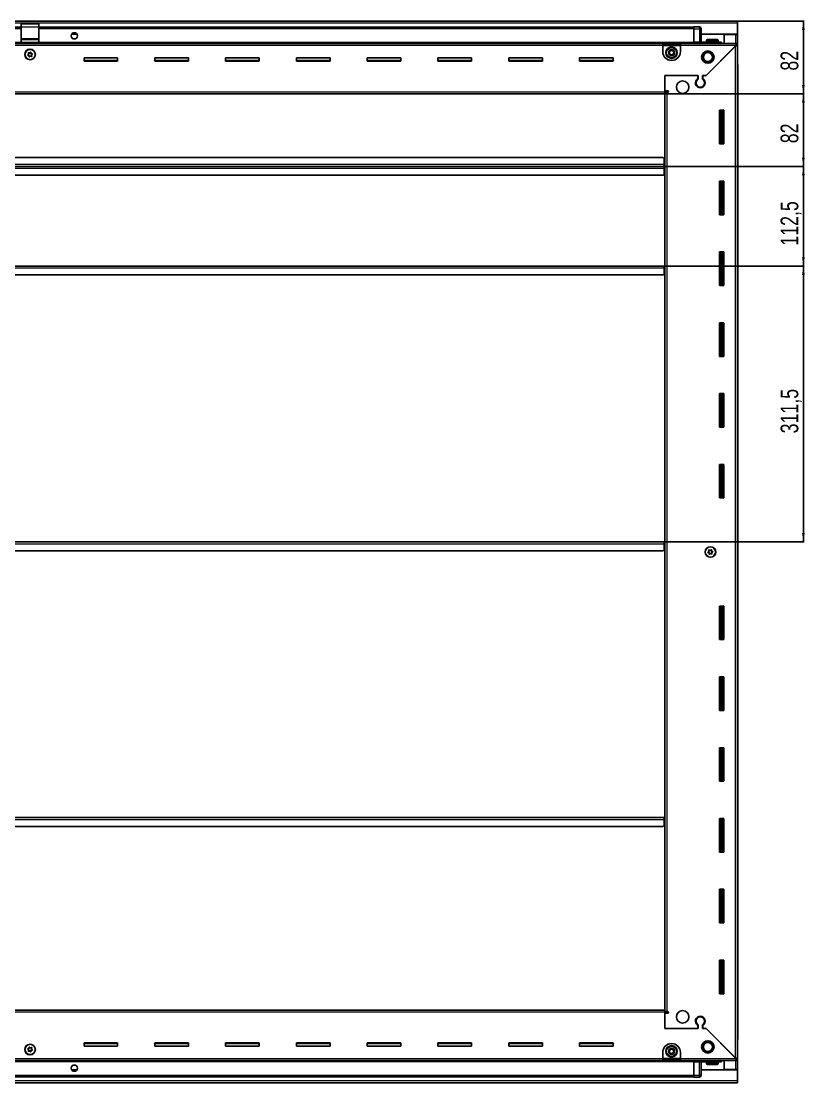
# Model space of a CAD drawing. Header units: millimetres. Extents: x 1132 to 6686, y -999 to 2272.
# Drawn here: x 5800 to 6686, y 848 to 2047 of the extents above; entities that cross this region are included whole.
import ezdxf

# ---------------------------------------------------------------- set-up
doc = ezdxf.new("R2010")
doc.units = ezdxf.units.MM
doc.layers.add('FORMAT', color=7, linetype='Continuous')
doc.styles.add('SLDTEXTSTYLE0', font='TXT', dxfattribs={"width": 0.75})
doc.dimstyles.new('SLDDIMSTYLE0', dxfattribs={"dimtxt": 20, "dimasz": 10, "dimexe": 0, "dimexo": 0.0625, "dimgap": 5, "dimtad": 2, "dimdec": 1, "dimrnd": 1e-09, "dimzin": 12, "dimdsep": 46, "dimtxsty": 'SLDTEXTSTYLE0', "dimsah": 1, "dimcen": 0.09, "dimadec": 0, "dimazin": 3, "dimtfac": 1, "dimtofl": 0, "dimtmove": 0, "dimatfit": 3, "dimfxl": 0, "dimfrac": 2, "dimtolj": 1, "dimtzin": 12, "dimarcsym": 0})

# ---------------------------------------------------------------- blocks, each defined once
blk = doc.blocks.new('_D_7')
at = {"layer": 'FORMAT'}
for p, q in [((6609.5, 2046.6), (6685, 2046.6)), ((6684, 2046.6), (6684, 1964.6)), ((6527.5, 1964.6), (6685, 1964.6))]:
    blk.add_line(p, q, dxfattribs=at)
for points in [[(6684, 2046.6), (6682.4, 2036.6), (6685.5, 2036.6)], [(6684, 1964.6), (6685.5, 1974.6), (6682.4, 1974.6)]]:
    blk.add_solid(points, dxfattribs=at)
at = {"layer": 'FORMAT', "insert": (6658.2, 1990.8), "char_height": 20, "attachment_point": 1, "rotation": 90, "style": 'SLDTEXTSTYLE0'}
blk.add_mtext('82', dxfattribs=at)
blk = doc.blocks.new('_D_8')
at = {"layer": 'FORMAT'}
for p, q in [((6527.5, 1964.6), (6685, 1964.6)), ((6684, 1882.6), (6684, 1964.6)), ((6526.5, 1882.6), (6685, 1882.6))]:
    blk.add_line(p, q, dxfattribs=at)
for points in [[(6684, 1964.6), (6682.4, 1954.6), (6685.5, 1954.6)], [(6684, 1882.6), (6685.5, 1892.6), (6682.4, 1892.6)]]:
    blk.add_solid(points, dxfattribs=at)
at = {"layer": 'FORMAT', "insert": (6658.2, 1908.8), "char_height": 20, "attachment_point": 1, "rotation": 90, "style": 'SLDTEXTSTYLE0'}
blk.add_mtext('82', dxfattribs=at)
blk = doc.blocks.new('_D_9')
at = {"layer": 'FORMAT'}
for p, q in [((6526.5, 1882.6), (6685, 1882.6)), ((6684, 1882.6), (6684, 1770.1)), ((6526.5, 1770.1), (6685, 1770.1))]:
    blk.add_line(p, q, dxfattribs=at)
for points in [[(6684, 1882.6), (6682.4, 1872.6), (6685.5, 1872.6)], [(6684, 1770.1), (6685.5, 1780.1), (6682.4, 1780.1)]]:
    blk.add_solid(points, dxfattribs=at)
at = {"layer": 'FORMAT', "insert": (6658.2, 1793.1), "char_height": 20, "attachment_point": 1, "rotation": 90, "style": 'SLDTEXTSTYLE0'}
blk.add_mtext('112,5', dxfattribs=at)
blk = doc.blocks.new('_D_10')
at = {"layer": 'FORMAT'}
for p, q in [((6526.5, 1770.1), (6685, 1770.1)), ((6684, 1770.1), (6684, 1458.6)), ((6526.5, 1458.6), (6685, 1458.6))]:
    blk.add_line(p, q, dxfattribs=at)
for points in [[(6684, 1770.1), (6682.4, 1760.1), (6685.5, 1760.1)], [(6684, 1458.6), (6685.5, 1468.6), (6682.4, 1468.6)]]:
    blk.add_solid(points, dxfattribs=at)
at = {"layer": 'FORMAT', "insert": (6658.2, 1581.1), "char_height": 20, "attachment_point": 1, "rotation": 90, "style": 'SLDTEXTSTYLE0'}
blk.add_mtext('311,5', dxfattribs=at)

msp = doc.modelspace()

# ---------------------------------------------------------------- linework, layer by layer
at = {"color": 7, "linetype": 'Continuous', "lineweight": 25}
for p, q in [((5010.48, 2046.6), (6609.48, 2046.6)), ((5799.98, 2039.95), (5059.98, 2039.95)), ((5799.98, 2043.6), (5819.98, 2043.6)), ((5799.98, 2040.34), (5799.98, 2043.6)), ((5799.98, 2027.19), (5799.98, 2040.34)), ((5819.98, 2040.34), (5819.98, 2043.6)), ((5819.98, 2027.19), (5819.98, 2040.34)), ((6559.98, 2039.95), (5819.98, 2039.95)), ((6559.98, 2040.1), (6559.98, 2040.1)), ((6566.48, 2040.1), (6559.98, 2040.1)), ((6566.48, 2040.1), (6559.98, 2040.1)), ((6559.98, 2040.1), (6559.98, 2038.1)), ((6609.48, 2046.6), (6609.48, 2044.5)), ((6609.48, 2044.5), (6609.48, 2032.1)), ((5799.98, 2026.1), (5799.98, 2027.19)), ((5819.98, 2026.1), (5819.98, 2027.19)), ((5862.86, 2032.1), (5857.11, 2032.1)), ((6559.98, 2023.1), (6559.98, 2038.1)), ((6568.48, 2038.1), (6568.48, 2038.1)), ((6568.48, 2023.1), (6568.48, 2038.1)), ((6609.48, 2032.1), (6568.48, 2032.1)), ((6594.48, 2021.35), (6594.48, 2031.6)), ((6594.48, 2031.6), (6607.38, 2031.6)), ((6607.38, 2031.6), (6609.48, 2031.6)), ((6607.98, 2031.6), (6607.98, 2032.1)), ((6609.48, 2031.6), (6609.48, 2032.1)), ((6609.48, 2031.6), (6609.48, 2021.35)), ((5059.98, 2021.95), (6559.98, 2021.95)), ((5094.98, 2021.35), (6524.98, 2021.35)), ((5799.98, 2026.1), (5819.98, 2026.1)), ((5799.98, 2022.6), (5799.98, 2026.1)), ((5799.98, 2022.6), (5819.98, 2022.6)), ((5803.98, 2022.6), (5803.98, 2021.95)), ((5806.48, 2021.95), (5806.48, 2022.6)), ((5813.48, 2021.95), (5813.48, 2022.6)), ((5815.98, 2021.95), (5815.98, 2022.6)), ((5819.98, 2022.6), (5819.98, 2026.1)), ((6524.98, 2019.25), (6524.98, 2021.35)), ((6524.98, 2021.35), (6544.98, 2021.35)), ((6524.98, 2019.85), (6544.98, 2019.85)), ((6524.98, 2012.35), (6524.98, 2019.25)), ((6544.98, 2021.35), (6608.48, 2021.35)), ((6544.98, 2021.35), (6544.98, 2019.25)), ((6544.98, 2019.25), (6544.98, 2012.35)), ((6559.98, 2023.1), (6559.98, 2022.6)), ((6588.98, 2023.1), (6559.98, 2023.1)), ((6607.38, 2018.75), (6573.28, 1984.65)), ((6573.98, 1985.35), (6607.88, 2019.25)), ((6574.48, 2025), (6574.48, 2023.1)), ((6575.28, 2025.8), (6586.68, 2025.8)), ((6587.48, 2023.1), (6587.48, 2025)), ((6607.98, 2019.35), (6609.48, 2019.35)), ((6608.48, 2019.85), (6608.48, 2021.35)), ((6608.48, 2021.35), (6609.48, 2021.35)), ((6608.48, 2019.85), (6609.48, 2019.85)), ((6609.48, 2019.85), (6609.48, 2021.35)), ((6609.48, 2019.85), (6609.48, 2019.35)), ((6609.48, 2019.35), (6609.48, 874.85)), ((5908.98, 2005.1), (5870.98, 2005.1)), ((5870.98, 2005.1), (5870.98, 2001.6)), ((5908.98, 2002.35), (5870.98, 2002.35)), ((5908.98, 2001.6), (5908.98, 2005.1)), ((5988.98, 2005.1), (5950.98, 2005.1)), ((5950.98, 2005.1), (5950.98, 2001.6)), ((5988.98, 2002.35), (5950.98, 2002.35)), ((5988.98, 2001.6), (5988.98, 2005.1)), ((6068.98, 2005.1), (6030.98, 2005.1)), ((6030.98, 2005.1), (6030.98, 2001.6)), ((6068.98, 2002.35), (6030.98, 2002.35)), ((6068.98, 2001.6), (6068.98, 2005.1)), ((6148.98, 2005.1), (6110.98, 2005.1)), ((6110.98, 2005.1), (6110.98, 2001.6)), ((6148.98, 2002.35), (6110.98, 2002.35)), ((6148.98, 2001.6), (6148.98, 2005.1)), ((6228.98, 2005.1), (6190.98, 2005.1)), ((6190.98, 2005.1), (6190.98, 2001.6)), ((6228.98, 2002.35), (6190.98, 2002.35)), ((6228.98, 2001.6), (6228.98, 2005.1)), ((6308.98, 2005.1), (6270.98, 2005.1)), ((6270.98, 2005.1), (6270.98, 2001.6)), ((6308.98, 2002.35), (6270.98, 2002.35)), ((6308.98, 2001.6), (6308.98, 2005.1)), ((6388.98, 2005.1), (6350.98, 2005.1)), ((6350.98, 2005.1), (6350.98, 2001.6)), ((6388.98, 2002.35), (6350.98, 2002.35)), ((6388.98, 2001.6), (6388.98, 2005.1)), ((6468.98, 2005.1), (6430.98, 2005.1)), ((6430.98, 2005.1), (6430.98, 2001.6)), ((6468.98, 2002.35), (6430.98, 2002.35)), ((6468.98, 2001.6), (6468.98, 2005.1)), ((5870.98, 2001.6), (5908.98, 2001.6)), ((5950.98, 2001.6), (5988.98, 2001.6)), ((6030.98, 2001.6), (6068.98, 2001.6)), ((6110.98, 2001.6), (6148.98, 2001.6)), ((6190.98, 2001.6), (6228.98, 2001.6)), ((6270.98, 2001.6), (6308.98, 2001.6)), ((6350.98, 2001.6), (6388.98, 2001.6)), ((6430.98, 2001.6), (6468.98, 2001.6)), ((6609.49, 1997.93), (6609.49, 1997.93)), ((6609.98, 1990.1), (6609.98, 1996.6)), ((6609.99, 1996.6), (6609.99, 1990.1)), ((6527.48, 1985.35), (6565.18, 1985.35)), ((6527.48, 1966.7), (6527.48, 1985.35)), ((6527.48, 1985.35), (6527.48, 1968.1)), ((6564.48, 1985.35), (6527.48, 1985.35)), ((6564.48, 1985.35), (6564.48, 1981.46)), ((6565.18, 1985.35), (6565.18, 1981.07)), ((6569.78, 1985.35), (6573.98, 1985.35)), ((6569.78, 1981.07), (6569.78, 1985.35)), ((6572.58, 1985.35), (6570.48, 1985.35)), ((6570.48, 1981.46), (6570.48, 1985.35)), ((6573.28, 1984.65), (6572.58, 1985.35)), ((6609.48, 1990.1), (6609.98, 1990.1)), ((6609.83, 904.1), (6609.83, 1990.1)), ((6609.99, 1990.1), (6609.98, 1990.1)), ((6609.98, 1990.1), (6609.98, 1990.1)), ((6527.48, 1968.1), (6530.33, 1968.1)), ((6529.48, 1967.1), (6527.48, 1967.1)), ((6527.48, 1966.7), (6527.48, 1964.6)), ((6529.48, 1966.1), (6529.48, 1967.1)), ((6569.48, 1972.49), (6569.48, 1971.73)), ((6527.48, 1964.6), (5092.48, 1964.6)), ((6527.48, 1966.1), (6529.58, 1966.1)), ((6527.48, 1964.6), (6527.48, 929.6)), ((6530.33, 1966.1), (6529.58, 1966.1)), ((6588.98, 1946.1), (6588.98, 1908.1)), ((6593.98, 1946.1), (6588.98, 1946.1)), ((6590.01, 1946.1), (6590.01, 1908.1)), ((6590.04, 1946.1), (6590.04, 1908.1)), ((6591.83, 1946.1), (6591.83, 1908.1)), ((6593.98, 1908.1), (6593.98, 1946.1)), ((6588.98, 1908.1), (6593.98, 1908.1)), ((6526.48, 1882.6), (5093.48, 1882.6)), ((6525.48, 1892.6), (5094.48, 1892.6)), ((6526.48, 1891.6), (6525.48, 1892.6)), ((6526.48, 1884.7), (6526.48, 1891.6)), ((6526.73, 1885.45), (6526.48, 1885.45)), ((6526.48, 1884.7), (6526.48, 1882.6)), ((6526.48, 1882.6), (6526.48, 1880.5)), ((6526.73, 1882.6), (6526.73, 1885.45)), ((6526.73, 1879.75), (6526.73, 1882.6)), ((6527.48, 1882.6), (6526.73, 1882.6)), ((5094.48, 1872.6), (6525.48, 1872.6)), ((6525.48, 1872.6), (6526.48, 1873.6)), ((6526.48, 1873.6), (6526.48, 1880.5)), ((6526.48, 1879.75), (6526.73, 1879.75)), ((6588.98, 1866.1), (6588.98, 1828.1)), ((6593.98, 1866.1), (6588.98, 1866.1)), ((6590.01, 1866.1), (6590.01, 1828.1)), ((6590.04, 1866.1), (6590.04, 1828.1)), ((6591.83, 1866.1), (6591.83, 1828.1)), ((6593.98, 1828.1), (6593.98, 1866.1)), ((6588.98, 1828.1), (6593.98, 1828.1)), ((6588.98, 1786.1), (6588.98, 1748.1)), ((6593.98, 1786.1), (6588.98, 1786.1)), ((6590.01, 1786.1), (6590.01, 1748.1)), ((6590.04, 1786.1), (6590.04, 1748.1)), ((6591.83, 1786.1), (6591.83, 1748.1)), ((6593.98, 1748.1), (6593.98, 1786.1)), ((5093.48, 1770.1), (6526.48, 1770.1)), ((6526.48, 1770.1), (6526.48, 1768)), ((6526.48, 1761.1), (6526.48, 1768)), ((6526.48, 1767.25), (6526.73, 1767.25)), ((6526.73, 1767.25), (6526.73, 1770.1)), ((6526.73, 1770.1), (6527.48, 1770.1)), ((5094.48, 1760.1), (6525.48, 1760.1)), ((6525.48, 1760.1), (6526.48, 1761.1)), ((6588.98, 1748.1), (6593.98, 1748.1)), ((6588.98, 1706.1), (6588.98, 1668.1)), ((6593.98, 1706.1), (6588.98, 1706.1)), ((6590.01, 1706.1), (6590.01, 1668.1)), ((6590.04, 1706.1), (6590.04, 1668.1)), ((6591.83, 1706.1), (6591.83, 1668.1)), ((6593.98, 1668.1), (6593.98, 1706.1)), ((6588.98, 1668.1), (6593.98, 1668.1)), ((6588.98, 1626.1), (6588.98, 1588.1)), ((6593.98, 1626.1), (6588.98, 1626.1)), ((6590.01, 1626.1), (6590.01, 1588.1)), ((6590.04, 1626.1), (6590.04, 1588.1)), ((6591.83, 1626.1), (6591.83, 1588.1)), ((6593.98, 1588.1), (6593.98, 1626.1)), ((6588.98, 1588.1), (6593.98, 1588.1)), ((6588.98, 1546.1), (6588.98, 1508.1)), ((6593.98, 1546.1), (6588.98, 1546.1)), ((6590.01, 1546.1), (6590.01, 1508.1)), ((6590.04, 1546.1), (6590.04, 1508.1)), ((6591.83, 1546.1), (6591.83, 1508.1)), ((6593.98, 1508.1), (6593.98, 1546.1)), ((6588.98, 1508.1), (6593.98, 1508.1)), ((5093.48, 1458.6), (6526.48, 1458.6)), ((6526.48, 1458.6), (6526.48, 1456.5)), ((6526.48, 1449.6), (6526.48, 1456.5)), ((6526.48, 1455.75), (6526.73, 1455.75)), ((6526.73, 1455.75), (6526.73, 1458.6)), ((6526.73, 1458.6), (6527.48, 1458.6)), ((5094.48, 1448.6), (6525.48, 1448.6)), ((6525.48, 1448.6), (6526.48, 1449.6)), ((6588.98, 1386.1), (6588.98, 1348.1)), ((6593.98, 1386.1), (6588.98, 1386.1)), ((6590.01, 1386.1), (6590.01, 1348.1)), ((6590.04, 1386.1), (6590.04, 1348.1)), ((6591.83, 1386.1), (6591.83, 1348.1)), ((6593.98, 1348.1), (6593.98, 1386.1)), ((6588.98, 1348.1), (6593.98, 1348.1)), ((6588.98, 1306.1), (6588.98, 1268.1)), ((6593.98, 1306.1), (6588.98, 1306.1)), ((6590.01, 1306.1), (6590.01, 1268.1)), ((6590.04, 1306.1), (6590.04, 1268.1)), ((6591.83, 1306.1), (6591.83, 1268.1)), ((6593.98, 1268.1), (6593.98, 1306.1)), ((6588.98, 1268.1), (6593.98, 1268.1)), ((6588.98, 1226.1), (6588.98, 1188.1)), ((6593.98, 1226.1), (6588.98, 1226.1)), ((6590.01, 1226.1), (6590.01, 1188.1)), ((6590.04, 1226.1), (6590.04, 1188.1)), ((6591.83, 1226.1), (6591.83, 1188.1)), ((6593.98, 1188.1), (6593.98, 1226.1)), ((6588.98, 1188.1), (6593.98, 1188.1)), ((5093.48, 1147.1), (6526.48, 1147.1)), ((6526.48, 1147.1), (6526.48, 1145)), ((6526.48, 1138.1), (6526.48, 1145)), ((6526.48, 1144.25), (6526.73, 1144.25)), ((6526.73, 1144.25), (6526.73, 1147.1)), ((6526.73, 1147.1), (6527.48, 1147.1)), ((6588.98, 1146.1), (6588.98, 1108.1)), ((6593.98, 1146.1), (6588.98, 1146.1)), ((6590.01, 1146.1), (6590.01, 1108.1)), ((6590.04, 1146.1), (6590.04, 1108.1)), ((6591.83, 1146.1), (6591.83, 1108.1)), ((6593.98, 1108.1), (6593.98, 1146.1)), ((5094.48, 1137.1), (6525.48, 1137.1)), ((6525.48, 1137.1), (6526.48, 1138.1)), ((6588.98, 1108.1), (6593.98, 1108.1)), ((6588.98, 1066.1), (6588.98, 1028.1)), ((6593.98, 1066.1), (6588.98, 1066.1)), ((6590.01, 1066.1), (6590.01, 1028.1)), ((6590.04, 1066.1), (6590.04, 1028.1)), ((6591.83, 1066.1), (6591.83, 1028.1)), ((6593.98, 1028.1), (6593.98, 1066.1)), ((6588.98, 1028.1), (6593.98, 1028.1)), ((6588.98, 986.1), (6588.98, 948.1)), ((6593.98, 986.1), (6588.98, 986.1)), ((6590.01, 986.1), (6590.01, 948.1)), ((6590.04, 986.1), (6590.04, 948.1)), ((6591.83, 986.1), (6591.83, 948.1)), ((6593.98, 948.1), (6593.98, 986.1)), ((6588.98, 948.1), (6593.98, 948.1)), ((5092.48, 929.6), (6527.48, 929.6)), ((6527.48, 929.6), (6527.48, 927.5)), ((6529.58, 928.1), (6527.48, 928.1)), ((6527.48, 927.5), (6527.48, 908.85)), ((6527.48, 927.1), (6529.48, 927.1)), ((6527.48, 926.1), (6527.48, 908.85)), ((6530.33, 926.1), (6527.48, 926.1)), ((6529.48, 927.1), (6529.48, 928.1)), ((6529.58, 928.1), (6530.33, 928.1)), ((6564.48, 912.74), (6564.48, 908.85)), ((6565.18, 913.14), (6565.18, 908.85)), ((6569.48, 922.48), (6569.48, 921.72)), ((6569.78, 908.85), (6569.78, 913.14)), ((6570.48, 908.85), (6570.48, 912.74)), ((6565.18, 908.85), (6527.48, 908.85)), ((6527.48, 908.85), (6564.48, 908.85)), ((6573.98, 908.85), (6569.78, 908.85)), ((6570.48, 908.85), (6572.58, 908.85)), ((6572.58, 908.85), (6573.28, 909.55)), ((6573.28, 909.55), (6607.38, 875.45)), ((6607.88, 874.95), (6573.98, 908.85)), ((6609.48, 904.1), (6609.98, 904.1)), ((6609.99, 904.1), (6609.98, 904.1)), ((6609.98, 904.1), (6609.98, 897.6)), ((6609.99, 897.6), (6609.99, 904.1)), ((5908.98, 892.6), (5870.98, 892.6)), ((5870.98, 892.6), (5870.98, 889.1)), ((5870.98, 891.85), (5908.98, 891.85)), ((5870.98, 889.1), (5908.98, 889.1)), ((5908.98, 889.1), (5908.98, 892.6)), ((5988.98, 892.6), (5950.98, 892.6)), ((5950.98, 892.6), (5950.98, 889.1)), ((5950.98, 891.85), (5988.98, 891.85)), ((5950.98, 889.1), (5988.98, 889.1)), ((5988.98, 889.1), (5988.98, 892.6)), ((6068.98, 892.6), (6030.98, 892.6)), ((6030.98, 892.6), (6030.98, 889.1)), ((6030.98, 891.85), (6068.98, 891.85)), ((6030.98, 889.1), (6068.98, 889.1)), ((6068.98, 889.1), (6068.98, 892.6)), ((6148.98, 892.6), (6110.98, 892.6)), ((6110.98, 892.6), (6110.98, 889.1)), ((6110.98, 891.85), (6148.98, 891.85)), ((6110.98, 889.1), (6148.98, 889.1)), ((6148.98, 889.1), (6148.98, 892.6)), ((6228.98, 892.6), (6190.98, 892.6)), ((6190.98, 892.6), (6190.98, 889.1)), ((6190.98, 891.85), (6228.98, 891.85)), ((6190.98, 889.1), (6228.98, 889.1)), ((6228.98, 889.1), (6228.98, 892.6)), ((6308.98, 892.6), (6270.98, 892.6)), ((6270.98, 892.6), (6270.98, 889.1)), ((6270.98, 891.85), (6308.98, 891.85)), ((6270.98, 889.1), (6308.98, 889.1)), ((6308.98, 889.1), (6308.98, 892.6)), ((6388.98, 892.6), (6350.98, 892.6)), ((6350.98, 892.6), (6350.98, 889.1)), ((6350.98, 891.85), (6388.98, 891.85)), ((6350.98, 889.1), (6388.98, 889.1)), ((6388.98, 889.1), (6388.98, 892.6)), ((6468.98, 892.6), (6430.98, 892.6)), ((6430.98, 892.6), (6430.98, 889.1)), ((6430.98, 891.85), (6468.98, 891.85)), ((6430.98, 889.1), (6468.98, 889.1)), ((6468.98, 889.1), (6468.98, 892.6)), ((6524.98, 874.95), (6524.98, 881.85)), ((6544.98, 881.85), (6544.98, 874.95)), ((6559.98, 872.25), (5059.98, 872.25)), ((6524.98, 872.85), (5094.98, 872.85)), ((6524.98, 872.85), (6524.98, 874.95)), ((6544.98, 874.35), (6524.98, 874.35)), ((6544.98, 872.85), (6524.98, 872.85)), ((6544.98, 874.95), (6544.98, 872.85)), ((6608.48, 872.85), (6544.98, 872.85)), ((6559.98, 871.1), (6559.98, 871.6)), ((6588.98, 871.1), (6559.98, 871.1)), ((6559.98, 871.1), (6559.98, 856.1)), ((6568.48, 871.1), (6568.48, 856.1)), ((6574.48, 871.1), (6574.48, 869.2)), ((6582.28, 868.4), (6575.28, 868.4)), ((6586.68, 868.4), (6582.28, 868.4)), ((6587.48, 869.2), (6587.48, 871.1)), ((6594.48, 862.6), (6594.48, 872.85)), ((6607.98, 874.85), (6609.48, 874.85)), ((6608.48, 874.35), (6608.48, 872.85)), ((6609.48, 874.35), (6608.48, 874.35)), ((6609.48, 872.85), (6608.48, 872.85)), ((6609.48, 874.85), (6609.48, 874.35)), ((6609.48, 874.35), (6609.48, 872.85)), ((6609.48, 872.85), (6609.48, 862.6)), ((5059.98, 854.25), (6559.98, 854.25)), ((5857.11, 862.1), (5862.86, 862.1)), ((6559.98, 854.1), (6559.98, 856.1)), ((6566.48, 854.1), (6559.98, 854.1)), ((6559.98, 854.1), (6559.98, 854.1)), ((6559.98, 854.1), (6559.99, 854.1)), ((6566.48, 854.1), (6559.98, 854.1)), ((6567.81, 854.6), (6567.81, 854.6)), ((6568.48, 862.1), (6609.48, 862.1)), ((6607.38, 862.6), (6594.48, 862.6)), ((6609.48, 862.6), (6607.38, 862.6)), ((6607.98, 862.1), (6607.98, 862.6)), ((6609.48, 862.1), (6609.48, 862.6)), ((6609.48, 862.1), (6609.48, 849.7)), ((6609.48, 847.6), (5010.48, 847.6)), ((6609.48, 849.7), (6609.48, 847.6))]:
    msp.add_line(p, q, dxfattribs=at)
at = {"color": 8, "linetype": 'Continuous', "lineweight": 18}
for p, q in [((6609.48, 2044.5), (5010.48, 2044.5)), ((5799.98, 2040.34), (5819.98, 2040.34)), ((6566.48, 2040.1), (6566.48, 2038.1)), ((5799.98, 2037.95), (5059.98, 2037.95)), ((5799.98, 2027.19), (5819.98, 2027.19)), ((6559.98, 2037.95), (5819.98, 2037.95)), ((6559.98, 2038.1), (6566.48, 2038.1)), ((6568.48, 2038.1), (6566.48, 2038.1)), ((6566.48, 2038.1), (6566.48, 2023.1)), ((6607.38, 2032.1), (6607.38, 2031.6)), ((6607.38, 2031.6), (6607.38, 2021.35)), ((5799.98, 2022.6), (5059.98, 2022.6)), ((6559.98, 2021.37), (5059.98, 2021.37)), ((6524.98, 2019.25), (5094.98, 2019.25)), ((5805.98, 2021.95), (5805.98, 2022.6)), ((5813.98, 2021.95), (5813.98, 2022.6)), ((6559.98, 2022.6), (5819.98, 2022.6)), ((6524.98, 2019.25), (6544.98, 2019.25)), ((6607.88, 2019.25), (6544.98, 2019.25)), ((6574.48, 2025), (6587.48, 2025)), ((6607.38, 875.45), (6607.38, 2018.75)), ((6609.48, 1996.6), (6609.98, 1996.6)), ((5092.48, 1966.7), (6527.48, 1966.7)), ((6529.58, 1966.1), (6529.58, 928.1)), ((6591.25, 1908.1), (6591.25, 1946.1)), ((6592.48, 1908.1), (6592.48, 1946.1)), ((6526.48, 1884.7), (5093.48, 1884.7)), ((5093.48, 1880.5), (6526.48, 1880.5)), ((6591.25, 1828.1), (6591.25, 1866.1)), ((6592.48, 1828.1), (6592.48, 1866.1)), ((6591.25, 1748.1), (6591.25, 1786.1)), ((6592.48, 1748.1), (6592.48, 1786.1)), ((5093.48, 1768), (6526.48, 1768)), ((6591.25, 1668.1), (6591.25, 1706.1)), ((6592.48, 1668.1), (6592.48, 1706.1)), ((6591.25, 1588.1), (6591.25, 1626.1)), ((6592.48, 1588.1), (6592.48, 1626.1)), ((6591.25, 1508.1), (6591.25, 1546.1)), ((6592.48, 1508.1), (6592.48, 1546.1)), ((5093.48, 1456.5), (6526.48, 1456.5)), ((6591.25, 1348.1), (6591.25, 1386.1)), ((6592.48, 1348.1), (6592.48, 1386.1)), ((6591.25, 1268.1), (6591.25, 1306.1)), ((6592.48, 1268.1), (6592.48, 1306.1)), ((6591.25, 1188.1), (6591.25, 1226.1)), ((6592.48, 1188.1), (6592.48, 1226.1)), ((5093.48, 1145), (6526.48, 1145)), ((6591.25, 1108.1), (6591.25, 1146.1)), ((6592.48, 1108.1), (6592.48, 1146.1)), ((6591.25, 1028.1), (6591.25, 1066.1)), ((6592.48, 1028.1), (6592.48, 1066.1)), ((6591.25, 948.1), (6591.25, 986.1)), ((6592.48, 948.1), (6592.48, 986.1)), ((6527.48, 927.5), (5092.48, 927.5)), ((6609.48, 897.6), (6609.98, 897.6)), ((5059.98, 872.84), (6559.98, 872.84)), ((5059.98, 871.6), (6559.98, 871.6)), ((5094.98, 874.95), (6524.98, 874.95)), ((6544.98, 874.95), (6524.98, 874.95)), ((6544.98, 874.95), (6607.88, 874.95)), ((6566.48, 856.1), (6566.48, 871.1)), ((6582.46, 869.2), (6574.48, 869.2)), ((6587.48, 869.2), (6582.46, 869.2)), ((6607.38, 872.85), (6607.38, 862.6)), ((5059.98, 856.25), (6559.98, 856.25)), ((6559.98, 856.1), (6566.48, 856.1)), ((6568.48, 856.1), (6566.48, 856.1)), ((6566.48, 854.1), (6566.48, 856.1)), ((6607.38, 862.6), (6607.38, 862.1)), ((6609.48, 849.7), (5010.48, 849.7))]:
    msp.add_line(p, q, dxfattribs=at)
at = {"color": 7, "linetype": 'Continuous', "lineweight": 25, "flags": 128}
msp.add_lwpolyline([(6568.34, 2038.86), (6568.45, 2038.49), (6568.48, 2038.1)], dxfattribs=at)
at = {"color": 7, "linetype": 'Continuous', "lineweight": 25}
for centre, radius in [((5859.98, 2030.1), 3.5), ((5809.98, 2009.1), 6), ((5809.98, 2008.95), 5.79), ((6534.98, 2011.1), 6.5), ((6534.98, 2011.1), 3.46), ((5809.98, 2008.95), 1.85), ((6575.98, 2006.1), 7), ((6575.98, 2006.1), 6.03), ((6575.98, 2006.1), 5.1), ((6547.48, 1972.1), 7), ((6578.98, 1447.1), 6), ((6578.83, 1447.1), 5.79), ((6578.83, 1447.1), 1.85), ((6547.48, 922.1), 7), ((5809.98, 885.1), 6), ((5809.98, 885.25), 5.79), ((6534.98, 883.1), 6.5), ((6575.98, 888.1), 7), ((6575.98, 888.1), 6.02), ((6575.98, 888.1), 5.1), ((5809.98, 885.25), 1.85), ((6534.98, 883.1), 3.46), ((5859.98, 864.1), 3.5)]:
    msp.add_circle(centre, radius, dxfattribs=at)
at = {"color": 8, "linetype": 'Continuous', "lineweight": 18}
for centre in [(6534.98, 2011.1), (6534.98, 883.1)]:
    msp.add_circle(centre, 5.7, dxfattribs=at)
at = {"color": 7, "linetype": 'Continuous', "lineweight": 25}
for centre, radius, start, end in [((6566.48, 2038.1), 2, 0, 90), ((6568.68, 2023.3), 0.2, 180, 270), ((6575.28, 2025), 0.8, 90, 180), ((6586.68, 2025), 0.8, 0, 90), ((6534.98, 2012.35), 10, 180, 270), ((6534.98, 2011.1), 2.5, 160.11158, 220.11158), ((6534.98, 2011.1), 2.5, 100.11158, 160.11158), ((6534.98, 2011.1), 2.5, 220.11158, 280.11158), ((6534.98, 2011.1), 2.5, 40.11158, 100.11158), ((6534.98, 2012.35), 10, 270, 0), ((6534.98, 2011.1), 2.5, 280.11158, 340.11158), ((6534.98, 2011.1), 2.5, 340.11158, 40.11158), ((6607.98, 1996.6), 2, 0, 41.40962), ((6607.99, 1996.6), 2, 33.78451, 41.40962), ((6607.99, 1996.6), 2, 0, 19.56674), ((6567.48, 1976.85), 5.5, 123.05573, 56.94427), ((6567.48, 1976.85), 4.8, 118.63099, 61.36901), ((6530.33, 1967.1), 1, 270, 90), ((6530.33, 927.1), 1, 270, 90), ((6567.48, 917.35), 5.5, 303.05573, 236.94427), ((6567.48, 917.35), 4.8, 298.63099, 241.36901), ((6534.98, 881.85), 10, 90, 180), ((6534.98, 881.85), 10, 0, 90), ((6607.98, 897.6), 2, 318.59038, 0), ((6534.98, 883.1), 2.5, 147.04236, 207.04236), ((6534.98, 883.1), 2.5, 207.04236, 267.04236), ((6534.98, 883.1), 2.5, 87.04236, 147.04236), ((6534.98, 883.1), 2.5, 267.04236, 327.04236), ((6534.98, 883.1), 2.5, 27.04236, 87.04236), ((6534.98, 883.1), 2.5, 327.04236, 27.04236), ((6568.68, 870.9), 0.2, 90, 180), ((6575.28, 869.2), 0.8, 180, 270), ((6586.68, 869.2), 0.8, 270, 0), ((6566.48, 856.1), 2, 270, 0), ((6566.48, 856.1), 2, 270, 288.58003), ((6566.48, 856.1), 2, 303.94202, 311.40962)]:
    msp.add_arc(centre, radius, start, end, dxfattribs=at)
for points, knots in [([(6559.98, 2023.1), (6559.98, 2023.07), (6559.98, 2022.99), (6559.98, 2022.37), (6559.98, 2021.81), (6559.98, 2021.44), (6559.98, 2021.43)], [0, 0, 0, 0, 0.3302662, 0.6605324, 0.9907986, 1, 1, 1, 1]), ([(6592.2, 2021.35), (6592.08, 2021.55), (6591.69, 2022.2), (6590.54, 2022.91), (6589.5, 2023.04), (6588.98, 2023.1)], [0, 0, 0, 0, 0.1822499, 0.5911249, 1, 1, 1, 1]), ([(6607.38, 2018.75), (6607.64, 2018.8), (6608.13, 2018.89), (6608.77, 2019.02), (6609.24, 2019.15), (6609.46, 2019.27), (6609.48, 2019.33), (6609.48, 2019.35)], [0, 0, 0, 0, 0.2302553, 0.4485219, 0.6667858, 0.8850496, 1, 1, 1, 1]), ([(6608.48, 2021.35), (6608.44, 2021.33), (6608.35, 2021.28), (6608.22, 2020.88), (6608.08, 2020.32), (6607.97, 2019.75), (6607.91, 2019.38), (6607.88, 2019.25)], [0, 0, 0, 0, 0.2302553, 0.4485219, 0.6667858, 0.8850496, 1, 1, 1, 1]), ([(5808.1, 2011.03), (5808.09, 2011.02), (5808.08, 2010.99), (5808.07, 2010.94), (5808.08, 2010.79), (5808.18, 2010.42), (5808.31, 2009.89), (5808.15, 2009.28), (5807.79, 2008.91), (5807.48, 2008.66), (5807.31, 2008.5), (5807.26, 2008.42), (5807.25, 2008.38), (5807.25, 2008.35), (5807.27, 2008.32), (5807.32, 2008.27), (5807.57, 2008.18), (5808.03, 2008.07), (5808.67, 2007.76), (5808.92, 2007.09), (5808.98, 2006.62), (5809.06, 2006.36), (5809.1, 2006.31), (5809.12, 2006.29), (5809.15, 2006.28), (5809.19, 2006.29), (5809.23, 2006.3), (5809.3, 2006.35), (5809.47, 2006.5), (5809.74, 2006.77), (5810.14, 2007.09), (5810.76, 2007.2), (5811.27, 2007.01), (5811.64, 2006.88), (5811.79, 2006.86), (5811.84, 2006.87), (5811.87, 2006.88), (5811.89, 2006.92), (5811.9, 2006.97), (5811.89, 2007.12), (5811.79, 2007.49), (5811.66, 2008.01), (5811.82, 2008.62), (5812.18, 2009), (5812.49, 2009.25), (5812.66, 2009.41), (5812.71, 2009.49), (5812.72, 2009.53), (5812.72, 2009.56), (5812.7, 2009.59), (5812.65, 2009.63), (5812.4, 2009.73), (5811.94, 2009.84), (5811.3, 2010.15), (5811.05, 2010.81), (5810.99, 2011.29), (5810.91, 2011.54), (5810.87, 2011.6), (5810.85, 2011.62), (5810.81, 2011.63), (5810.78, 2011.62), (5810.74, 2011.6), (5810.67, 2011.56), (5810.5, 2011.41), (5810.23, 2011.14), (5809.83, 2010.82), (5809.21, 2010.71), (5808.7, 2010.89), (5808.33, 2011.03), (5808.18, 2011.05), (5808.12, 2011.04), (5808.11, 2011.03), (5808.1, 2011.03)], [0, 0, 0, 0, 0.00200873, 0.00442003, 0.00936469, 0.02552819, 0.06770529, 0.09578618, 0.12464563, 0.1503415, 0.16051935, 0.16339425, 0.16569651, 0.16724481, 0.16887414, 0.1707699, 0.17860577, 0.21199411, 0.24999446, 0.2879948, 0.32138314, 0.32921901, 0.33111477, 0.3327441, 0.3342924, 0.33621663, 0.33853534, 0.3413178, 0.34966197, 0.37535784, 0.40421729, 0.43229818, 0.47447528, 0.49063878, 0.4966691, 0.49844005, 0.5, 0.50200873, 0.50442003, 0.50936469, 0.52552819, 0.56770529, 0.59578618, 0.62464563, 0.6503415, 0.66051935, 0.66339425, 0.66569651, 0.66724481, 0.66887414, 0.6707699, 0.67860577, 0.71199411, 0.74999446, 0.7879948, 0.82138314, 0.82921901, 0.83111477, 0.8327441, 0.8342924, 0.83621663, 0.83853534, 0.8413178, 0.84966197, 0.87535784, 0.90421729, 0.93229818, 0.97447528, 0.99063878, 0.9966691, 0.99844005, 1, 1, 1, 1]), ([(6532.14, 2010.6), (6532.19, 2010.72), (6532.39, 2011.28), (6532.73, 2012.21), (6533.01, 2012.99), (6533.12, 2013.31)], [0, 0, 0, 0, 0.1331247, 0.6370994, 1, 1, 1, 1]), ([(6534, 2008.39), (6533.67, 2008.78), (6533.05, 2009.52), (6532.43, 2010.26), (6532.14, 2010.6)], [0, 0, 0, 0, 0.53468586, 1, 1, 1, 1]), ([(6533.12, 2013.31), (6533.63, 2013.4), (6534.58, 2013.57), (6535.53, 2013.74), (6535.97, 2013.82)], [0, 0, 0, 0, 0.5346859, 1, 1, 1, 1]), ([(6536.84, 2008.9), (6536.34, 2008.81), (6535.39, 2008.64), (6534.44, 2008.47), (6534, 2008.39)], [0, 0, 0, 0, 0.53468586, 1, 1, 1, 1]), ([(6535.97, 2013.82), (6536.3, 2013.42), (6536.92, 2012.69), (6537.54, 2011.95), (6537.83, 2011.61)], [0, 0, 0, 0, 0.5346859, 1, 1, 1, 1]), ([(6537.83, 2011.61), (6537.71, 2011.29), (6537.43, 2010.51), (6537.09, 2009.58), (6536.89, 2009.01), (6536.84, 2008.9)], [0, 0, 0, 0, 0.36290056, 0.86687533, 1, 1, 1, 1]), ([(6577.2, 1449.38), (6577.19, 1449.37), (6577.17, 1449.35), (6577.15, 1449.29), (6577.15, 1449.15), (6577.2, 1448.76), (6577.28, 1448.23), (6577.04, 1447.64), (6576.65, 1447.31), (6576.32, 1447.1), (6576.12, 1446.96), (6576.06, 1446.89), (6576.05, 1446.85), (6576.05, 1446.81), (6576.06, 1446.78), (6576.11, 1446.73), (6576.35, 1446.61), (6576.8, 1446.45), (6577.39, 1446.07), (6577.57, 1445.38), (6577.57, 1444.9), (6577.62, 1444.64), (6577.65, 1444.58), (6577.68, 1444.55), (6577.71, 1444.54), (6577.74, 1444.55), (6577.78, 1444.56), (6577.86, 1444.59), (6578.04, 1444.72), (6578.34, 1444.96), (6578.78, 1445.24), (6579.41, 1445.27), (6579.89, 1445.03), (6580.24, 1444.86), (6580.39, 1444.81), (6580.44, 1444.82), (6580.47, 1444.83), (6580.5, 1444.86), (6580.52, 1444.92), (6580.52, 1445.06), (6580.47, 1445.44), (6580.39, 1445.98), (6580.62, 1446.57), (6581.02, 1446.89), (6581.35, 1447.11), (6581.54, 1447.25), (6581.6, 1447.32), (6581.62, 1447.36), (6581.62, 1447.4), (6581.61, 1447.42), (6581.56, 1447.48), (6581.32, 1447.6), (6580.87, 1447.76), (6580.28, 1448.14), (6580.1, 1448.83), (6580.1, 1449.31), (6580.05, 1449.57), (6580.02, 1449.63), (6579.99, 1449.65), (6579.96, 1449.67), (6579.93, 1449.66), (6579.89, 1449.65), (6579.81, 1449.61), (6579.63, 1449.48), (6579.33, 1449.25), (6578.89, 1448.97), (6578.26, 1448.93), (6577.78, 1449.18), (6577.43, 1449.35), (6577.28, 1449.39), (6577.23, 1449.39), (6577.21, 1449.38), (6577.2, 1449.38)], [0, 0, 0, 0, 0.0020087, 0.00442, 0.0093647, 0.0255282, 0.0677053, 0.0957862, 0.1246456, 0.1503415, 0.1605194, 0.1633943, 0.1656965, 0.1672448, 0.1688741, 0.1707699, 0.1786058, 0.2119941, 0.2499945, 0.2879948, 0.3213831, 0.329219, 0.3311148, 0.3327441, 0.3342924, 0.3362166, 0.3385353, 0.3413178, 0.349662, 0.3753578, 0.4042173, 0.4322982, 0.4744753, 0.4906388, 0.4966691, 0.49844, 0.5, 0.5020087, 0.50442, 0.5093647, 0.5255282, 0.5677053, 0.5957862, 0.6246456, 0.6503415, 0.6605194, 0.6633943, 0.6656965, 0.6672448, 0.6688741, 0.6707699, 0.6786058, 0.7119941, 0.7499945, 0.7879948, 0.8213831, 0.829219, 0.8311148, 0.8327441, 0.8342924, 0.8362166, 0.8385353, 0.8413178, 0.849662, 0.8753578, 0.9042173, 0.9322982, 0.9744753, 0.9906388, 0.9966691, 0.99844, 1, 1, 1, 1]), ([(5808.1, 883.18), (5808.11, 883.18), (5808.13, 883.16), (5808.19, 883.16), (5808.33, 883.18), (5808.7, 883.32), (5809.21, 883.5), (5809.83, 883.39), (5810.23, 883.07), (5810.51, 882.79), (5810.69, 882.63), (5810.77, 882.59), (5810.81, 882.58), (5810.85, 882.59), (5810.87, 882.61), (5810.91, 882.66), (5810.99, 882.92), (5811.05, 883.39), (5811.3, 884.06), (5811.94, 884.37), (5812.4, 884.48), (5812.65, 884.57), (5812.7, 884.62), (5812.72, 884.65), (5812.72, 884.68), (5812.71, 884.71), (5812.69, 884.75), (5812.64, 884.82), (5812.48, 884.97), (5812.18, 885.21), (5811.82, 885.58), (5811.66, 886.19), (5811.8, 886.72), (5811.89, 887.1), (5811.91, 887.25), (5811.89, 887.3), (5811.87, 887.33), (5811.84, 887.35), (5811.78, 887.35), (5811.63, 887.33), (5811.27, 887.19), (5810.76, 887.01), (5810.14, 887.12), (5809.74, 887.44), (5809.46, 887.72), (5809.28, 887.88), (5809.2, 887.92), (5809.16, 887.93), (5809.12, 887.92), (5809.1, 887.9), (5809.06, 887.84), (5808.98, 887.59), (5808.92, 887.11), (5808.67, 886.45), (5808.03, 886.14), (5807.57, 886.03), (5807.32, 885.93), (5807.27, 885.89), (5807.25, 885.86), (5807.25, 885.83), (5807.25, 885.79), (5807.28, 885.76), (5807.33, 885.69), (5807.49, 885.54), (5807.79, 885.3), (5808.15, 884.92), (5808.31, 884.31), (5808.18, 883.79), (5808.08, 883.41), (5808.07, 883.26), (5808.08, 883.21), (5808.09, 883.19), (5808.1, 883.18)], [0, 0, 0, 0, 0.0020087, 0.00442, 0.0093647, 0.0255282, 0.0677053, 0.0957862, 0.1246456, 0.1503415, 0.1605194, 0.1633943, 0.1656965, 0.1672448, 0.1688741, 0.1707699, 0.1786058, 0.2119941, 0.2499945, 0.2879948, 0.3213831, 0.329219, 0.3311148, 0.3327441, 0.3342924, 0.3362166, 0.3385353, 0.3413178, 0.349662, 0.3753578, 0.4042173, 0.4322982, 0.4744753, 0.4906388, 0.4966691, 0.49844, 0.5, 0.5020087, 0.50442, 0.5093647, 0.5255282, 0.5677053, 0.5957862, 0.6246456, 0.6503415, 0.6605194, 0.6633943, 0.6656965, 0.6672448, 0.6688741, 0.6707699, 0.6786058, 0.7119941, 0.7499945, 0.7879948, 0.8213831, 0.829219, 0.8311148, 0.8327441, 0.8342924, 0.8362166, 0.8385353, 0.8413178, 0.849662, 0.8753578, 0.9042173, 0.9322982, 0.9744753, 0.9906388, 0.9966691, 0.99844, 1, 1, 1, 1]), ([(6532.1, 883.25), (6532.38, 883.69), (6532.91, 884.5), (6533.43, 885.3), (6533.67, 885.68)], [0, 0, 0, 0, 0.5346859, 1, 1, 1, 1]), ([(6533.41, 880.68), (6533.18, 881.14), (6532.74, 882), (6532.3, 882.86), (6532.1, 883.25)], [0, 0, 0, 0, 0.53468586, 1, 1, 1, 1]), ([(6536.3, 880.53), (6535.95, 880.55), (6535.13, 880.59), (6534.14, 880.64), (6533.54, 880.68), (6533.41, 880.68)], [0, 0, 0, 0, 0.3629006, 0.8668753, 1, 1, 1, 1]), ([(6533.67, 885.68), (6533.8, 885.67), (6534.39, 885.64), (6535.39, 885.59), (6536.21, 885.54), (6536.56, 885.53)], [0, 0, 0, 0, 0.1331247, 0.6370994, 1, 1, 1, 1]), ([(6537.87, 882.96), (6537.59, 882.52), (6537.06, 881.71), (6536.54, 880.91), (6536.3, 880.53)], [0, 0, 0, 0, 0.5346859, 1, 1, 1, 1]), ([(6536.56, 885.53), (6536.79, 885.07), (6537.23, 884.21), (6537.66, 883.35), (6537.87, 882.96)], [0, 0, 0, 0, 0.5346859, 1, 1, 1, 1]), ([(6609.48, 874.85), (6609.46, 874.9), (6609.41, 874.99), (6609.01, 875.12), (6608.46, 875.25), (6607.88, 875.37), (6607.51, 875.43), (6607.38, 875.45)], [0, 0, 0, 0, 0.2302553, 0.4485219, 0.6667858, 0.8850496, 1, 1, 1, 1]), ([(6559.98, 871.1), (6559.98, 871.14), (6559.98, 871.22), (6559.98, 871.84), (6559.98, 872.41), (6559.98, 872.81), (6559.98, 872.84)], [0, 0, 0, 0, 0.3242788, 0.6485576, 0.9728365, 1, 1, 1, 1]), ([(6592.2, 872.85), (6592.08, 872.65), (6591.69, 872.01), (6590.54, 871.3), (6589.5, 871.17), (6588.98, 871.1)], [0, 0, 0, 0, 0.1822499, 0.5911249, 1, 1, 1, 1]), ([(6607.88, 874.95), (6607.93, 874.7), (6608.02, 874.21), (6608.15, 873.57), (6608.29, 873.1), (6608.4, 872.88), (6608.46, 872.86), (6608.48, 872.85)], [0, 0, 0, 0, 0.2302553, 0.4485219, 0.6667858, 0.8850496, 1, 1, 1, 1])]:
    msp.add_open_spline(points, degree=3, knots=knots, dxfattribs=at)
at = {"color": 8, "linetype": 'Continuous', "lineweight": 18}
for points in [[(6588.98, 2023.1), (6588.98, 2023.06), (6588.98, 2022.99), (6588.98, 2022.55), (6588.98, 2022.09), (6588.98, 2021.68), (6588.98, 2021.41), (6588.98, 2021.35)], [(6588.98, 871.1), (6588.98, 871.15), (6588.98, 871.22), (6588.98, 871.66), (6588.98, 872.11), (6588.98, 872.53), (6588.98, 872.8), (6588.98, 872.85)]]:
    msp.add_open_spline(points, degree=3, knots=[0, 0, 0, 0, 0.3597529, 0.5534142, 0.7511852, 0.9489563, 1, 1, 1, 1], dxfattribs=at)
at = {"color": 7, "linetype": 'Continuous', "lineweight": 25}
for points in [[(6607.38, 2018.75), (6607.46, 2018.8), (6607.62, 2018.9), (6607.82, 2019.05), (6607.96, 2019.2), (6607.98, 2019.3), (6607.98, 2019.35)], [(6608.48, 2019.85), (6608.43, 2019.85), (6608.33, 2019.83), (6608.18, 2019.69), (6608.03, 2019.49), (6607.93, 2019.33), (6607.88, 2019.25)], [(6607.98, 874.85), (6607.98, 874.9), (6607.96, 875), (6607.82, 875.15), (6607.62, 875.3), (6607.46, 875.4), (6607.38, 875.45)], [(6607.88, 874.95), (6607.93, 874.88), (6608.03, 874.72), (6608.18, 874.52), (6608.33, 874.38), (6608.43, 874.36), (6608.48, 874.35)]]:
    msp.add_open_spline(points, degree=3, dxfattribs=at)

# ---------------------------------------------------------------- dimensions: what is measured, and where the dimension line sits
at = {"layer": 'FORMAT'}
for base, p1, p2, picture, middle in [((6683.99, 1964.6), (6609.48, 2046.6), (6527.48, 1964.6), '_D_7', (6683.99, 2005.6)), ((6683.99, 1964.6), (6526.48, 1882.6), (6527.48, 1964.6), '_D_8', (6683.99, 1923.6)), ((6683.99, 1770.1), (6526.48, 1882.6), (6526.48, 1770.1), '_D_9', (6683.99, 1826.35)), ((6683.99, 1458.6), (6526.48, 1770.1), (6526.48, 1458.6), '_D_10', (6683.99, 1614.35))]:
    dim = msp.add_linear_dim(base=base, p1=p1, p2=p2, angle=90, dimstyle='SLDDIMSTYLE0', dxfattribs=at)
    dim.commit()
    dim.dimension.update_dxf_attribs({"geometry": picture, "text_midpoint": middle, "dimtype": 160})

doc.saveas('drawing.dxf')
